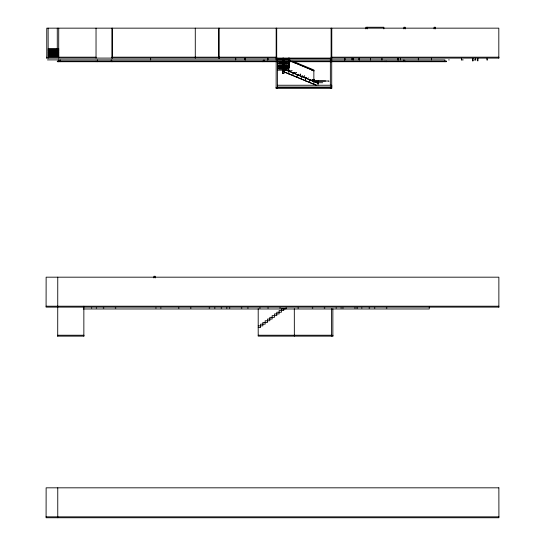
<?xml version="1.0" encoding="UTF-8"?>
<svg xmlns="http://www.w3.org/2000/svg" width="545" height="545" viewBox="0 0 545 545"><rect width="100%" height="100%" fill="white"/><g stroke="black" fill="none" stroke-linecap="round" stroke-linejoin="round"><path stroke-width="0.82" d="M317.17 81.246L316.74 81.212L317.251 81.26M300.459 74.331L300.029 74.304L300.52 74.392M289.62 70.891L290.09 70.85M291.698 70.85L291.936 70.693M303.667 66.401L303.354 66.51M304.301 76.062L304.73 76.028L304.205 76.028M283.155 59.446L282.487 59.514M283.148 64.671L282.487 64.698M283.148 66.395L282.487 66.436M283.148 68.118L282.487 68.152M283.23 58.669L283.257 59.841M290.103 70.891L289.627 70.932M306.678 77.894L306.556 77.915M306.767 77.84L306.515 77.867M313.913 81.001L325.583 80.987M283.127 69.876L282.487 69.883M283.127 73.337L282.487 73.343M328.914 81.409L328.914 81.014M314.015 70.843L291.194 61.224M311.604 69.699L311.726 69.924M308.736 77.86L308.579 77.928M302.339 75.918L302.25 76.177M294.075 72.689L293.98 72.689M311.706 69.658L311.767 69.971M310.732 79.645L310.691 79.597M298.204 74.474L298.326 74.222M288.802 58.213L288.428 58.301M48.123 48.621L58.812 48.621M48.123 49.329L58.812 49.329M48.123 50.045L58.812 50.045M48.123 50.76L58.812 50.76M48.123 51.475L58.812 51.475M48.123 52.184L58.812 52.184M48.123 52.899L58.812 52.899M48.123 53.614L58.812 53.614M48.123 54.323L58.812 54.323M48.123 55.038L58.812 55.038M48.123 55.754L58.812 55.754M48.123 56.469L58.812 56.469M46.72 57.177L46.72 58.09L498.866 58.09L498.866 57.177L331.108 57.177M48.123 57.177L96.036 57.177M111.889 57.177L276.703 57.177M276.819 58.417L279.367 58.417M287.017 58.417L331.714 58.417L331.714 88.345M283.891 59.514L283.23 59.446L283.155 57.825M282.487 59.657L283.891 59.657M277.541 59.807L282.385 59.807M283.993 59.807L288.836 59.807M47.442 59.902L444.918 59.902L444.918 61.714M448.576 59.902L449.291 59.902M461.308 59.902L462.085 59.902M462.507 59.902L463.223 59.902M474.191 59.902L474.906 59.902M475.247 59.902L476.017 59.902M486.923 59.902L487.693 59.902M472.604 60.808L473.087 60.808M282.487 61.387L283.891 61.394M277.541 61.551L282.385 61.537M283.993 61.551L288.836 61.537L288.809 71.075M277.541 61.973L282.385 61.973M283.993 61.973L288.836 61.973M282.276 62.089L278.938 61.987M283.264 62.089L287.447 61.987M282.487 62.975L283.093 62.975M283.891 62.975L283.284 62.975M282.487 63.118L283.891 63.118M277.541 63.261L282.385 63.261M283.993 63.281L288.836 63.261M282.337 63.717L278.938 63.717L282.276 63.813M284.04 63.717L287.447 63.813L283.264 63.813M283.891 64.698L283.236 64.671M282.487 64.848L283.891 64.841M277.541 64.991L282.385 64.991M283.993 64.991L288.836 64.991M277.541 65.427L282.385 65.427M283.993 65.427L288.836 65.427M282.337 65.441L278.938 65.441M283.264 65.543L287.447 65.543M283.891 66.436L283.257 66.415M282.487 66.572L283.891 66.572M277.541 66.722L282.385 66.735M283.993 66.722L288.836 66.722M277.541 67.151L282.385 67.151M283.993 67.151L288.836 67.151M282.276 67.273L278.938 67.171M283.264 67.273L287.447 67.171M283.891 68.159L283.236 68.118M282.487 68.302L283.891 68.295M277.541 68.445L282.385 68.445M283.986 68.472L288.836 68.445M277.562 68.868L282.378 68.868M283.986 68.868L288.802 68.868L288.802 68.472M282.276 68.997L278.938 68.902M283.264 68.997L287.447 68.902M283.891 69.889L283.257 69.876M282.487 70.026L283.891 70.026M277.541 70.176L282.385 70.176M283.993 70.176L288.836 70.176M289.027 71.075L290.608 71.177M282.487 71.613L283.093 71.613M283.284 71.613L283.891 71.613M282.487 71.756L283.891 71.756M294.784 72.805L293.299 72.941M293.203 72.901L294.784 72.901M283.891 73.343L283.257 73.337M312.496 80.885L313.866 80.885M314.036 81.014L328.778 81.014M318.042 81.539L314.084 81.443L318.042 81.443L318.042 85.006M318.069 82.717L322.715 82.717M277.5 85.245L331.762 85.245L331.762 87.057L277.5 87.057M276.138 87.316L276.09 88.222L277.541 88.222L277.541 61.135M276.819 87.438L330.359 87.438M331.714 87.438L331.762 88.345L276.819 88.345M46.087 306.208L498.913 306.208M498.913 307.114L46.087 307.114L46.134 277.18L498.866 277.18L498.866 307.114M91.322 308.02L91.812 308.02M96.213 308.02L96.703 308.02M103.189 308.02L103.911 308.02M115.213 308.02L115.887 308.02M155.679 308.02L156.177 308.02M160.577 308.02L161.068 308.02M178.379 308.02L179.053 308.02M190.355 308.02L191.077 308.02M209.089 308.02L209.764 308.02M214.403 308.02L215.077 308.02M221.066 308.02L221.788 308.02M226.379 308.02L227.108 308.02M229.254 308.02L229.929 308.02M241.224 308.02L241.953 308.02M247.566 308.02L248.241 308.02M259.536 308.02L260.265 308.02M267.731 308.02L268.406 308.02M279.708 308.02L280.437 308.02M285.88 308.02L286.554 308.02M297.856 308.02L298.585 308.02M312.203 308.02L312.878 308.02M324.173 308.02L324.902 308.02M335.972 308.02L336.469 308.02M340.87 308.02L341.354 308.02M342.607 308.02L343.275 308.02M354.577 308.02L355.306 308.02M356.641 308.02L357.69 308.02M361.539 308.02L362.023 308.02M368.992 308.02L369.714 308.02M374.286 308.02L374.953 308.02M386.255 308.02L386.984 308.02M286.084 308.817L281.438 308.817L281.438 312.231L276.792 312.231L276.792 315.637L272.146 315.637L272.146 319.05L267.5 319.05L267.5 322.463L262.853 322.463L262.853 325.869L258.201 325.869M83.262 308.981L429.269 308.981L429.269 307.169M258.201 327.572L260.524 327.572L260.524 324.166L265.17 324.166L265.17 320.753L269.823 320.753L269.823 317.347L274.469 317.347L274.469 313.934L279.115 313.934L279.115 310.521L283.761 310.521L283.761 308.817M258.201 335.229L331.496 335.229M332.859 335.229L332.906 336.136L258.201 336.136L258.201 308.702M57.715 336.136L83.903 336.136L83.903 335.229L57.715 335.229L57.715 336.136L57.763 277.18M46.087 516.844L498.913 516.844M303.333 66.456L303.654 66.354M302.441 75.878L302.257 76.109M291.984 70.734L291.684 70.891M297.161 77.39L297.148 74.529L297.577 74.713M293.326 72.955L292.965 72.805L292.985 75.66M301.753 76.436L301.324 76.259L301.337 79.114M305.929 78.167L305.5 77.983L305.5 80.837M288.203 70.836L289.15 71.225M288.809 59.569L290.376 60.216M292.72 61.19L313.852 69.93L313.866 80.129L310.684 80.129L301.555 76.259M310.003 79.849L318.042 83.174M318.042 83.317L284.613 69.487L284.613 72.199L315.95 85.163M284.613 72.056L316.645 85.306M291.119 61.299L314.002 70.836M310.105 79.897L309.676 79.713L309.689 82.568M284.967 69.501L305.513 77.99L305.513 80.844M300.479 74.181L300.118 74.304L300.459 74.277M498.818 58.09L498.818 28.156L46.761 28.156L46.761 58.09M487.019 58.308L487.019 59.902M477.985 58.417L477.992 60.808L477.488 60.808L477.481 58.417M475.335 58.308L475.335 59.902M472.971 58.417L472.971 60.808M472.719 58.417L472.719 60.808M461.404 58.308L461.404 59.902M435.455 28.912L435.455 27.25L434.093 27.25L434.093 28.912M431.449 58.308L431.449 59.902M418.349 58.308L418.349 59.902M405.255 28.912L405.255 27.25L403.893 27.25L403.893 28.912M405.303 61.135L405.303 61.714M403.94 59.902L403.94 61.714M400.582 58.308L400.582 59.902M398.184 58.417L398.184 60.011M397.932 58.417L397.932 60.011M386.378 61.135L386.378 61.714M385.022 61.135L385.022 61.714M383.844 28.912L383.844 27.25L365.845 27.25L365.845 28.912M381.943 58.417L381.943 60.011M370.505 58.417L370.505 60.011M367.255 27.25L367.207 28.912M359.319 58.308L359.319 59.902M359.066 58.308L359.066 59.902M353.187 58.417L353.187 60.011M352.022 58.308L352.022 59.902M344.917 58.417L344.917 60.011M344.665 58.417L344.665 60.011M332.859 308.702L332.859 336.136M331.789 28.156L331.789 58.09M331.837 61.135L331.837 61.714M331.496 308.702L331.496 336.136M331.108 28.156L331.108 58.09M330.474 59.902L330.399 61.714M330.359 58.417L330.359 85.02M330.359 86.682L330.359 88.345M318.566 81.014L318.566 81.409M314.383 79.291L314.383 79.686M313.866 79.713L313.866 84.298M294.307 308.702L294.348 336.136M289.191 58.138L289.191 60.263M289.191 61.592L289.191 67.587L289.102 61.633M289.102 58.138L289.102 60.263M288.843 58.111L288.843 58.506M288.843 59.834L288.843 60.229M288.789 71.075L288.809 73.936M283.891 58.533L283.891 60.406M283.891 61.244L283.891 73.486L282.487 73.486L282.487 61.244M282.487 58.295L282.487 60.406M277.569 59.902L277.569 61.714M277.5 59.957L277.5 58.288L276.138 58.288L276.138 59.957M276.703 28.156L276.703 58.09M276.206 61.135L276.206 61.714M276.165 28.156L276.165 58.09M276.179 61.135L276.138 88.222M267.908 58.308L267.908 59.902M267.656 58.308L267.656 59.902M263.984 59.902L263.984 61.714M262.622 61.135L262.622 61.714M245.27 58.308L245.27 59.902M245.018 58.308L245.018 59.902M235.726 58.308L235.726 59.902M219.24 57.177L219.24 58.09M219.192 28.156L219.192 58.09M218.511 28.156L218.511 58.09M195.28 28.156L195.28 58.09L195.233 57.177M155.27 277.936L155.27 276.274L153.915 276.274L153.915 277.936M150.638 58.308L150.638 59.902M112.617 61.135L112.617 61.714M112.57 28.156L112.57 58.09M111.889 28.156L111.889 58.09M111.255 59.902L111.255 61.714M97.446 59.902L97.446 61.714M96.036 28.156L96.036 58.09M96.084 61.135L96.084 61.714M83.855 306.208L83.855 336.136M60.141 59.902L60.141 61.714M58.778 61.135L58.778 61.714M58.731 28.156L58.69 58.09M58.676 59.902L58.676 61.714M57.763 487.823L57.763 517.75L57.715 516.844M57.715 306.208L57.715 307.114M57.273 28.156L57.273 48.941M48.123 28.156L48.171 58.09M295.24 62.9L294.811 62.852L295.233 62.927M295.949 72.546L296.378 72.574L295.887 72.533M314.744 81.185L315.167 81.26L314.758 81.157M312.993 79.488L312.564 79.488L312.993 79.488M287.447 58.533L278.938 58.635L287.447 58.533M446.28 61.135L57.32 61.135L57.32 61.714L446.28 61.714L446.28 61.135M498.866 487.823L46.134 487.823L46.087 517.75L498.913 517.75L498.866 487.823"/></g></svg>
